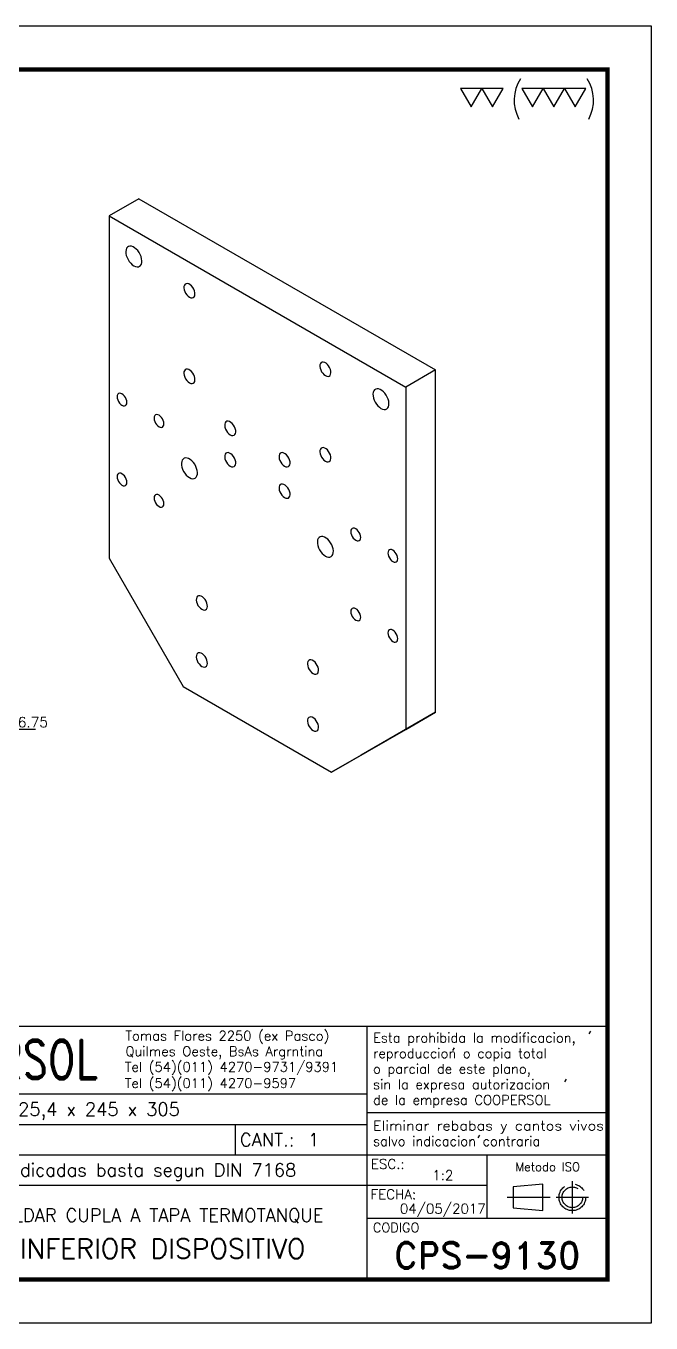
# Model space of a CAD drawing. Extents: x 0 to 840, y 0 to 594.
# Drawn here: x 554 to 840, y 0 to 594 of the extents above; entities that cross this region are included whole.
import ezdxf
from ezdxf import colors
from ezdxf.entities.mleader import LeaderData, LeaderLine
from ezdxf.enums import TextEntityAlignment as Align
from ezdxf.math import Vec2, Vec3

# ---------------------------------------------------------------- set-up
doc = ezdxf.new("R2010")
doc.units = 0
doc.header["$LTSCALE"] = 10
doc.header["$MEASUREMENT"] = 0
doc.linetypes.add('CENTER', pattern=[2, 1.25, -0.25, 0.25, -0.25])
doc.layers.get('0').update_dxf_attribs({"linetype": 'CONTINUOUS'})
for name, color, linetype in [('1', 1, 'CENTER'), ('CO', 3, 'CONTINUOUS'), ('FI', 1, 'CONTINUOUS')]:
    doc.layers.add(name, color=color, linetype=linetype)
doc.styles.add('ROMAND', font='ROMAND')
doc.styles.add('ROMANS', font='ROMANS.SHX')

# ---------------------------------------------------------------- blocks, each defined once
blk = doc.blocks.new('A3G')
blk.add_lwpolyline([(0, 297), (420, 297), (420, 0), (0, 0)], close=True)
at = {"const_width": 1}
blk.add_lwpolyline([(25, 287), (410, 287), (410, 10), (25, 10)], close=True, dxfattribs=at)
blk = doc.blocks.new('COOPERSOLROT-02')
for p, q in [((0, 58), (175, 58)), ((0, 0), (0, 58)), ((5, 0), (5, 58)), ((120, 0), (120, 58)), ((175, 0), (175, 58)), ((5, 42.5), (120, 42.5)), ((120, 38.19), (175, 38.19)), ((5, 35.5), (120, 35.5)), ((89.89, 28.5), (89.89, 35.5)), ((5, 28.5), (175, 28.5)), ((147.5, 14), (147.5, 28.5)), ((147.5, 21.5), (5, 21.5)), ((120, 14), (175, 14)), ((0, 0), (175, 0))]:
    blk.add_line(p, q)
at = {"color": 1, "linetype": 'CENTER'}
blk.add_line((166.98, 22.51), (166.98, 15.06), dxfattribs=at)
for points in [[(152.09, 18.79), (161.93, 18.79)], [(163.26, 18.79), (170.71, 18.79)]]:
    blk.add_lwpolyline(points, dxfattribs=at)
at = {"layer": '1'}
for points in [[(170.85, 56.26), (171.21, 56.85)], [(139.66, 52.43), (140.02, 53.02)], [(165.28, 45.22), (165.64, 45.81)], [(145.46, 32.42), (145.82, 33.01)]]:
    blk.add_lwpolyline(points, dxfattribs=at)
blk.add_lwpolyline([(160.25, 18.79), (160.25, 21.83), (153.47, 21.16), (153.47, 16.41), (160.25, 15.74)], close=True, dxfattribs=at)
for radius in [3.05, 2.37]:
    blk.add_circle((166.98, 18.79), radius, dxfattribs=at)
at = {"style": 'ROMANS', "width": 0.996387}
blk.add_text('*SOLO MODIFICAR EN CAD*', height=2.7, rotation=90, dxfattribs=at).set_placement((3.77, 1.09), (3.77, 56.81), align=Align.FIT)
at = {"style": 'ROMAND', "width": 0.75}
blk.add_text('COOPERSOL', height=9, dxfattribs=at).set_placement((5.26, 45.85))
at = {"style": 'ROMANS'}
for s, p in [('MAT.:', (7.32, 37.47)), ('TRAT.:', (6.5, 30.47)), ('CANT.:', (90.89, 30.47)), ('Tolerancias no indicadas basta segun DIN 7168', (5.7, 23.56))]:
    blk.add_text(s, height=3, dxfattribs=at).set_placement(p)
for tag, height, style, p in [('CONJUNTO', 2.3, 'ROMANS', (62.5, 17.5)), ('SUBCONJUNTO', 3, 'ROMANS', (62.5, 11.5)), ('DENOMINACION', 4.5, 'ROMANS', (62.5, 4.75)), ('COD-PLA', 6, 'ROMAND', (147.5, 5.5))]:
    blk.add_attdef(tag, text='', height=height, dxfattribs=dict(style=style)).set_placement(p, align=Align.MIDDLE)
at = {"layer": '1', "style": 'ROMANS'}
for s, height, p in [('Tomas Flores 2250 (ex Pasco)', 2.2, (64.69, 54.68)), ('Esta prohibida la modificacion,', 2.2, (121.36, 54.23)), ('Quilmes Oeste, BsAs Argrntina', 2.2, (64.69, 51.12)), ('reproduccion o copia total', 2.2, (121.36, 50.67)), ('Tel (54)(011) 4270-9731/9391', 2.2, (64.55, 47.56)), ('o parcial de este plano,', 2.2, (121.36, 47.11)), ('Tel (54)(011) 4270-9597', 2.2, (64.55, 43.83)), ('sin la expresa autorizacion ', 2.2, (121.36, 43.55)), ('de la empresa COOPERSOL', 2.2, (121.36, 39.99)), ('salvo indicacion contraria', 2.2, (121.36, 30.54)), ('ESC.:', 2.25, (120.89, 25.29)), ('FECHA:', 2.25, (120.81, 18.36)), ('CODIGO', 2.16, (121.33, 10.78))]:
    blk.add_text(s, height=height, dxfattribs=at).set_placement(p)
at = {"layer": '1', "style": 'ROMANS', "width": 0.96139}
blk.add_text('Eliminar rebabas y cantos vivos', height=2.2, dxfattribs=at).set_placement((121.34, 34.1), (174.21, 34.1), align=Align.FIT)
at = {"layer": '1', "style": 'ROMANS'}
blk.add_text('Metodo ISO', height=1.948, dxfattribs=at).set_placement((161.34, 25.77), align=Align.MIDDLE)
for tag, p in [('MAT', (22.51, 37.47)), ('TRAT', (22.51, 30.47)), ('CANT', (106.49, 30.47))]:
    blk.add_attdef(tag, p, '', height=3, dxfattribs=at)
for tag, p in [('ESC', (137.33, 22.73)), ('FECHA', (137.33, 15.06))]:
    blk.add_attdef(tag, text='', height=2.25, dxfattribs=at).set_placement(p, align=Align.CENTER)

msp = doc.modelspace()

# ---------------------------------------------------------------- linework, layer by layer
at = {"layer": 'CO'}
for points in [[(757.6291, 556.91536), (762.51741, 565.38215), (752.7408, 565.38215)], [(767.40571, 556.91536), (772.29401, 565.38215), (762.51741, 565.38215)], [(785.72163, 556.91536), (790.60994, 565.38215), (780.83333, 565.38215)], [(795.49824, 556.91536), (800.38655, 565.38215), (790.60994, 565.38215)], [(805.27485, 556.91536), (810.16315, 565.38215), (800.38655, 565.38215)]]:
    msp.add_lwpolyline(points, close=True, dxfattribs=at)
for centre, start, end in [((795.07449, 559.98405), 146.52396769, 209.02319079), ((795.92199, 559.98405), 330.97680921, 33.47603231)]:
    msp.add_arc(centre, 17.76447, start, end, dxfattribs=at)
at = {"layer": 'FI'}
for p, q in [((605.48538, 514.86323), (591.90893, 507.02571)), ((605.48538, 514.86323), (741.24988, 436.48805)), ((591.90893, 507.02571), (591.90893, 350.24988)), ((591.90893, 507.02571), (727.67343, 428.65053)), ((741.24988, 436.48805), (727.67343, 428.65053)), ((741.24988, 279.71222), (741.24988, 436.48805)), ((727.67343, 428.65053), (727.67343, 271.8747)), ((591.90893, 350.24988), (625.85005, 291.46212)), ((625.85005, 291.46212), (693.7323, 252.27453)), ((741.24988, 279.71222), (707.30876, 260.11205)), ((727.67343, 271.8747), (741.24988, 279.71222)), ((693.7323, 252.27453), (727.67343, 271.8747)), ((707.30876, 260.11205), (693.7323, 252.27453))]:
    msp.add_line(p, q, dxfattribs=at)
at = {"layer": 'FI', "flags": 128}
for points in [[(603.22264, 484.16363), (603.9628, 483.82326), (604.67267, 483.67065), (605.32316, 483.71206), (605.88767, 483.94579), (606.34306, 484.36227), (606.67071, 484.94445), (606.85719, 485.6685), (606.89487, 486.50476), (606.78221, 487.41902), (606.52382, 488.37383), (606.13028, 489.33011), (605.6177, 490.2487), (605.00707, 491.092), (604.32338, 491.82548), (603.59463, 492.41913), (602.85065, 492.84862), (602.12189, 493.09638), (601.4382, 493.15226), (600.82757, 493.01398), (600.31499, 492.6872), (599.92145, 492.1853), (599.66306, 491.52882), (599.5504, 490.74464), (599.58808, 489.86486), (599.77456, 488.92551), (600.10221, 487.96504), (600.55761, 487.02277), (601.12211, 486.13728), (601.77261, 485.34482), (602.48247, 484.67784), (603.22264, 484.16363)], [(628.67848, 469.7949), (629.31154, 469.5218), (629.90483, 469.45055), (630.42105, 469.58565), (630.82779, 469.91859), (631.09948, 470.42847), (631.21904, 471.08324), (631.17898, 471.84176), (630.98179, 472.65637), (630.63989, 473.47589), (630.17474, 474.24882), (629.61557, 474.9266), (628.99753, 475.46664), (628.35943, 475.835), (627.74139, 476.00854), (627.18222, 475.97636), (626.71707, 475.74048), (626.37517, 475.31572), (626.17799, 474.72877), (626.13792, 474.01651), (626.25749, 473.22369), (626.52917, 472.40013), (626.93591, 471.59758), (627.45214, 470.86646), (628.04542, 470.25271), (628.67848, 469.7949)], [(690.90388, 433.87295), (691.53694, 433.59984), (692.13022, 433.52859), (692.64645, 433.66369), (693.05319, 433.99664), (693.32487, 434.50651), (693.44444, 435.16128), (693.40437, 435.9198), (693.20719, 436.73442), (692.86528, 437.55393), (692.40013, 438.32687), (691.84097, 439.00464), (691.22292, 439.54468), (690.58483, 439.91304), (689.96679, 440.08659), (689.40762, 440.05441), (688.94247, 439.81853), (688.60056, 439.39377), (688.40338, 438.80681), (688.36332, 438.09455), (688.48288, 437.30173), (688.75457, 436.47817), (689.16131, 435.67562), (689.67753, 434.9445), (690.27082, 434.33076), (690.90388, 433.87295)], [(628.67848, 430.60094), (629.31154, 430.32784), (629.90483, 430.25659), (630.42105, 430.39169), (630.82779, 430.72463), (631.09948, 431.23451), (631.21904, 431.88928), (631.17898, 432.6478), (630.98179, 433.46241), (630.63989, 434.28193), (630.17474, 435.05486), (629.61557, 435.73264), (628.99753, 436.27268), (628.35943, 436.64104), (627.74139, 436.81458), (627.18222, 436.7824), (626.71707, 436.54652), (626.37517, 436.12176), (626.17799, 435.53481), (626.13792, 434.82255), (626.25749, 434.02973), (626.52917, 433.20617), (626.93591, 432.40362), (627.45214, 431.6725), (628.04542, 431.05875), (628.67848, 430.60094)], [(716.35972, 418.85098), (717.09989, 418.51061), (717.80975, 418.35801), (718.46025, 418.39942), (719.02475, 418.63314), (719.48015, 419.04962), (719.80779, 419.6318), (719.99428, 420.35585), (720.03196, 421.19212), (719.9193, 422.10637), (719.66091, 423.06118), (719.26737, 424.01746), (718.75479, 424.93605), (718.14416, 425.77935), (717.46047, 426.51284), (716.73171, 427.10648), (715.98773, 427.53597), (715.25898, 427.78373), (714.57529, 427.83961), (713.96465, 427.70133), (713.45207, 427.37455), (713.05853, 426.87265), (712.80015, 426.21617), (712.68749, 425.43199), (712.72517, 424.55221), (712.91165, 423.61286), (713.23929, 422.65239), (713.69469, 421.71012), (714.25919, 420.82463), (714.90969, 420.03217), (715.61956, 419.36519), (716.35972, 418.85098)], [(597.79206, 420.27697), (598.3777, 420.02792), (598.92343, 419.97391), (599.39206, 420.11862), (599.75165, 420.45219), (599.9777, 420.95188), (600.0548, 421.58365), (599.9777, 422.30443), (599.75165, 423.06512), (599.39206, 423.81386), (598.92343, 424.49964), (598.3777, 425.07571), (597.79206, 425.50283), (597.20642, 425.75188), (596.66069, 425.80589), (596.19206, 425.66118), (595.83246, 425.32761), (595.60642, 424.82792), (595.52932, 424.19615), (595.60642, 423.47537), (595.83246, 422.71468), (596.19206, 421.96594), (596.66069, 421.28016), (597.20642, 420.70409), (597.79206, 420.27697)], [(614.76262, 410.48007), (615.34826, 410.23102), (615.89399, 410.17701), (616.36262, 410.32172), (616.72221, 410.65529), (616.94826, 411.15498), (617.02536, 411.78675), (616.94826, 412.50754), (616.72221, 413.26822), (616.36262, 414.01696), (615.89399, 414.70274), (615.34826, 415.27882), (614.76262, 415.70593), (614.17698, 415.95498), (613.63125, 416.00899), (613.16262, 415.86428), (612.80303, 415.53072), (612.57698, 415.03102), (612.49988, 414.39926), (612.57698, 413.67847), (612.80303, 412.91779), (613.16262, 412.16904), (613.63125, 411.48326), (614.17698, 410.90719), (614.76262, 410.48007)], [(647.3461, 406.7597), (647.97916, 406.4866), (648.57244, 406.41535), (649.08867, 406.55045), (649.49541, 406.88339), (649.76709, 407.39327), (649.88666, 408.04804), (649.8466, 408.80656), (649.64941, 409.62117), (649.30751, 410.44069), (648.84236, 411.21362), (648.28319, 411.8914), (647.66515, 412.43144), (647.02705, 412.7998), (646.40901, 412.97334), (645.84984, 412.94116), (645.38469, 412.70528), (645.04279, 412.28052), (644.8456, 411.69357), (644.80554, 410.98131), (644.92511, 410.18849), (645.19679, 409.36493), (645.60353, 408.56238), (646.11976, 407.83126), (646.71304, 407.21751), (647.3461, 406.7597)], [(647.3461, 392.38859), (647.97916, 392.11548), (648.57244, 392.04423), (649.08867, 392.17933), (649.49541, 392.51227), (649.76709, 393.02215), (649.88666, 393.67692), (649.8466, 394.43544), (649.64941, 395.25006), (649.30751, 396.06957), (648.84236, 396.8425), (648.28319, 397.52028), (647.66515, 398.06032), (647.02705, 398.42868), (646.40901, 398.60223), (645.84984, 398.57005), (645.38469, 398.33417), (645.04279, 397.9094), (644.8456, 397.32245), (644.80554, 396.61019), (644.92511, 395.81737), (645.19679, 394.99381), (645.60353, 394.19126), (646.11976, 393.46014), (646.71304, 392.84639), (647.3461, 392.38859)], [(672.23626, 392.39092), (672.86932, 392.11781), (673.4626, 392.04657), (673.97883, 392.18166), (674.38557, 392.51461), (674.65725, 393.02449), (674.77682, 393.67926), (674.73675, 394.43778), (674.53957, 395.25239), (674.19767, 396.07191), (673.73252, 396.84484), (673.17335, 397.52262), (672.5553, 398.06265), (671.91721, 398.43102), (671.29917, 398.60456), (670.74, 398.57238), (670.27485, 398.3365), (669.93295, 397.91174), (669.73576, 397.32479), (669.6957, 396.61253), (669.81526, 395.81971), (670.08695, 394.99615), (670.49369, 394.1936), (671.00991, 393.46248), (671.6032, 392.84873), (672.23626, 392.39092)], [(690.90388, 394.67899), (691.53694, 394.40588), (692.13022, 394.33464), (692.64645, 394.46973), (693.05319, 394.80268), (693.32487, 395.31255), (693.44444, 395.96732), (693.40437, 396.72584), (693.20719, 397.54046), (692.86528, 398.35998), (692.40013, 399.13291), (691.84097, 399.81068), (691.22292, 400.35072), (690.58483, 400.71908), (689.96679, 400.89263), (689.40762, 400.86045), (688.94247, 400.62457), (688.60056, 400.19981), (688.40338, 399.61285), (688.36332, 398.90059), (688.48288, 398.10777), (688.75457, 397.28421), (689.16131, 396.48166), (689.67753, 395.75054), (690.27082, 395.1368), (690.90388, 394.67899)], [(628.67848, 387.16097), (629.41865, 386.8206), (630.12851, 386.66799), (630.77901, 386.7094), (631.34351, 386.94313), (631.79891, 387.35961), (632.12655, 387.94179), (632.31303, 388.66584), (632.35072, 389.5021), (632.23806, 390.41636), (631.97967, 391.37117), (631.58613, 392.32745), (631.07355, 393.24604), (630.46291, 394.08934), (629.77923, 394.82283), (629.05047, 395.41647), (628.30649, 395.84596), (627.57774, 396.09372), (626.89405, 396.1496), (626.28341, 396.01132), (625.77083, 395.68454), (625.37729, 395.18264), (625.1189, 394.52616), (625.00625, 393.74198), (625.04393, 392.8622), (625.23041, 391.92285), (625.55805, 390.96238), (626.01345, 390.02011), (626.57795, 389.13462), (627.22845, 388.34216), (627.93832, 387.67518), (628.67848, 387.16097)], [(597.79206, 383.69594), (598.3777, 383.44689), (598.92343, 383.39288), (599.39206, 383.53759), (599.75165, 383.87116), (599.9777, 384.37085), (600.0548, 385.00262), (599.9777, 385.7234), (599.75165, 386.48409), (599.39206, 387.23283), (598.92343, 387.91861), (598.3777, 388.49469), (597.79206, 388.9218), (597.20642, 389.17085), (596.66069, 389.22486), (596.19206, 389.08015), (595.83246, 388.74659), (595.60642, 388.24689), (595.52932, 387.61512), (595.60642, 386.89434), (595.83246, 386.13365), (596.19206, 385.38491), (596.66069, 384.69913), (597.20642, 384.12306), (597.79206, 383.69594)], [(672.23626, 378.0198), (672.86932, 377.7467), (673.4626, 377.67545), (673.97883, 377.81055), (674.38557, 378.14349), (674.65725, 378.65337), (674.77682, 379.30814), (674.73675, 380.06666), (674.53957, 380.88127), (674.19767, 381.70079), (673.73252, 382.47372), (673.17335, 383.1515), (672.5553, 383.69154), (671.91721, 384.0599), (671.29917, 384.23344), (670.74, 384.20126), (670.27485, 383.96538), (669.93295, 383.54062), (669.73576, 382.95367), (669.6957, 382.24141), (669.81526, 381.44859), (670.08695, 380.62503), (670.49369, 379.82248), (671.00991, 379.09136), (671.6032, 378.47761), (672.23626, 378.0198)], [(614.76262, 373.89904), (615.34826, 373.64999), (615.89399, 373.59598), (616.36262, 373.74069), (616.72221, 374.07426), (616.94826, 374.57395), (617.02536, 375.20572), (616.94826, 375.92651), (616.72221, 376.68719), (616.36262, 377.43593), (615.89399, 378.12171), (615.34826, 378.69779), (614.76262, 379.1249), (614.17698, 379.37395), (613.63125, 379.42797), (613.16262, 379.28326), (612.80303, 378.94969), (612.57698, 378.44999), (612.49988, 377.81823), (612.57698, 377.09744), (612.80303, 376.33676), (613.16262, 375.58801), (613.63125, 374.90224), (614.17698, 374.32616), (614.76262, 373.89904)], [(704.81974, 358.4912), (705.40538, 358.24215), (705.95111, 358.18814), (706.41974, 358.33285), (706.77933, 358.66642), (707.00538, 359.16611), (707.08248, 359.79788), (707.00538, 360.51867), (706.77933, 361.27935), (706.41974, 362.02809), (705.95111, 362.71387), (705.40538, 363.28995), (704.81974, 363.71706), (704.2341, 363.96611), (703.68837, 364.02012), (703.21974, 363.87542), (702.86015, 363.54185), (702.6341, 363.04215), (702.557, 362.41039), (702.6341, 361.6896), (702.86015, 360.92892), (703.21974, 360.18017), (703.68837, 359.4944), (704.2341, 358.91832), (704.81974, 358.4912)], [(690.90388, 351.23902), (691.64404, 350.89864), (692.35391, 350.74604), (693.00441, 350.78745), (693.56891, 351.02118), (694.0243, 351.43766), (694.35195, 352.01984), (694.53843, 352.74388), (694.57611, 353.58015), (694.46345, 354.4944), (694.20506, 355.44921), (693.81152, 356.40549), (693.29895, 357.32408), (692.68831, 358.16738), (692.00462, 358.90087), (691.27587, 359.49451), (690.53189, 359.924), (689.80313, 360.17176), (689.11944, 360.22765), (688.50881, 360.08937), (687.99623, 359.76259), (687.60269, 359.26068), (687.3443, 358.6042), (687.23164, 357.82002), (687.26932, 356.94025), (687.45581, 356.0009), (687.78345, 355.04042), (688.23885, 354.09816), (688.80335, 353.21266), (689.45385, 352.42021), (690.16371, 351.75322), (690.90388, 351.23902)], [(721.7903, 348.69431), (722.37594, 348.44526), (722.92167, 348.39125), (723.3903, 348.53596), (723.74989, 348.86952), (723.97594, 349.36922), (724.05304, 350.00098), (723.97594, 350.72177), (723.74989, 351.48245), (723.3903, 352.2312), (722.92167, 352.91697), (722.37594, 353.49305), (721.7903, 353.92017), (721.20466, 354.16922), (720.65893, 354.22323), (720.1903, 354.07852), (719.83071, 353.74495), (719.60466, 353.24526), (719.52756, 352.61349), (719.60466, 351.8927), (719.83071, 351.13202), (720.1903, 350.38328), (720.65893, 349.6975), (721.20466, 349.12142), (721.7903, 348.69431)], [(634.33534, 326.86813), (634.9684, 326.59502), (635.56168, 326.52378), (636.07791, 326.65887), (636.48464, 326.99182), (636.75633, 327.5017), (636.8759, 328.15647), (636.83583, 328.91499), (636.63865, 329.7296), (636.29674, 330.54912), (635.83159, 331.32205), (635.27243, 331.99983), (634.65438, 332.53986), (634.01629, 332.90823), (633.39824, 333.08177), (632.83908, 333.04959), (632.37393, 332.81371), (632.03202, 332.38895), (631.83484, 331.802), (631.79477, 331.08974), (631.91434, 330.29692), (632.18603, 329.47336), (632.59276, 328.6708), (633.10899, 327.93969), (633.70227, 327.32594), (634.33534, 326.86813)], [(704.81974, 321.91018), (705.40538, 321.66113), (705.95111, 321.60712), (706.41974, 321.75182), (706.77933, 322.08539), (707.00538, 322.58509), (707.08248, 323.21685), (707.00538, 323.93764), (706.77933, 324.69832), (706.41974, 325.44707), (705.95111, 326.13284), (705.40538, 326.70892), (704.81974, 327.13604), (704.2341, 327.38509), (703.68837, 327.4391), (703.21974, 327.29439), (702.86015, 326.96082), (702.6341, 326.46113), (702.557, 325.82936), (702.6341, 325.10857), (702.86015, 324.34789), (703.21974, 323.59915), (703.68837, 322.91337), (704.2341, 322.33729), (704.81974, 321.91018)], [(721.7903, 312.11328), (722.37594, 311.86423), (722.92167, 311.81022), (723.3903, 311.95493), (723.74989, 312.28849), (723.97594, 312.78819), (724.05304, 313.41996), (723.97594, 314.14074), (723.74989, 314.90143), (723.3903, 315.65017), (722.92167, 316.33595), (722.37594, 316.91202), (721.7903, 317.33914), (721.20466, 317.58819), (720.65893, 317.6422), (720.1903, 317.49749), (719.83071, 317.16392), (719.60466, 316.66423), (719.52756, 316.03246), (719.60466, 315.31168), (719.83071, 314.55099), (720.1903, 313.80225), (720.65893, 313.11647), (721.20466, 312.54039), (721.7903, 312.11328)], [(634.33534, 300.73882), (634.9684, 300.46572), (635.56168, 300.39447), (636.07791, 300.52957), (636.48464, 300.86251), (636.75633, 301.37239), (636.8759, 302.02716), (636.83583, 302.78568), (636.63865, 303.60029), (636.29674, 304.41981), (635.83159, 305.19274), (635.27243, 305.87052), (634.65438, 306.41056), (634.01629, 306.77892), (633.39824, 306.95246), (632.83908, 306.92028), (632.37393, 306.6844), (632.03202, 306.25964), (631.83484, 305.67269), (631.79477, 304.96043), (631.91434, 304.16761), (632.18603, 303.34405), (632.59276, 302.5415), (633.10899, 301.81038), (633.70227, 301.19663), (634.33534, 300.73882)], [(685.24702, 297.47744), (685.88008, 297.20433), (686.47337, 297.13309), (686.9896, 297.26818), (687.39633, 297.60113), (687.66802, 298.111), (687.78758, 298.76577), (687.74752, 299.5243), (687.55034, 300.33891), (687.20843, 301.15843), (686.74328, 301.93136), (686.18412, 302.60913), (685.56607, 303.14917), (684.92798, 303.51753), (684.30993, 303.69108), (683.75077, 303.6589), (683.28562, 303.42302), (682.94371, 302.99826), (682.74653, 302.41131), (682.70646, 301.69904), (682.82603, 300.90622), (683.09772, 300.08267), (683.50445, 299.28011), (684.02068, 298.54899), (684.61396, 297.93525), (685.24702, 297.47744)], [(685.24702, 271.34813), (685.88008, 271.07502), (686.47337, 271.00378), (686.9896, 271.13888), (687.39633, 271.47182), (687.66802, 271.9817), (687.78758, 272.63647), (687.74752, 273.39499), (687.55034, 274.2096), (687.20843, 275.02912), (686.74328, 275.80205), (686.18412, 276.47983), (685.56607, 277.01986), (684.92798, 277.38823), (684.30993, 277.56177), (683.75077, 277.52959), (683.28562, 277.29371), (682.94371, 276.86895), (682.74653, 276.282), (682.70646, 275.56974), (682.82603, 274.77692), (683.09772, 273.95336), (683.50445, 273.15081), (684.02068, 272.41969), (684.61396, 271.80594), (685.24702, 271.34813)]]:
    msp.add_lwpolyline(points, dxfattribs=at)

# ---------------------------------------------------------------- block references
at = {"xscale": 2, "yscale": 2, "zscale": 2}
msp.add_blockref('A3G', (0, 0), dxfattribs=at)
ref = msp.add_blockref('COOPERSOLROT-02', (470, 20), dxfattribs=dict(xscale=2, yscale=2, zscale=2))
ref.add_attrib('COD-PLA', 'CPS-9130', dxfattribs={"height": 12, "style": 'ROMAND'}).set_placement((765, 31), align=Align.MIDDLE)
ref.add_attrib('FECHA', '04/05/2017', dxfattribs={"layer": '1', "height": 4.5, "style": 'ROMANS'}).set_placement((744.66936, 50.122), align=Align.CENTER)
ref.add_attrib('MAT', 'CU-EL  25,4 x 245 x 305', (515.01059, 94.9363), dxfattribs={"layer": '1', "height": 6, "style": 'ROMANS'})
ref.add_attrib('ESC', '1:2', dxfattribs={"layer": '1', "height": 4.5, "style": 'ROMANS'}).set_placement((744.66936, 65.45709), align=Align.CENTER)
ref.add_attrib('CANT', '1', (682.98118, 80.9363), dxfattribs={"layer": '1', "height": 6, "style": 'ROMANS'})
ref.add_attrib('DENOMINACION', 'PLACA INFERIOR DISPOSITIVO', dxfattribs={"height": 9, "style": 'ROMANS'}).set_placement((595, 34.07563), align=Align.MIDDLE)
ref.add_attrib('SUBCONJUNTO', 'DISP P/ SOLDAR CUPLA A TAPA TERMOTANQUE', dxfattribs={"height": 6, "style": 'ROMANS'}).set_placement((595, 48.95569), align=Align.MIDDLE)

# ---------------------------------------------------------------- leaders
at = {"layer": 'CO'}
ml = msp.add_multileader_mtext('Standard', dxfattribs=at)
ml.set_content('8 AGUJ. PAS. %%C6.75\\PRM 8 x 1.75', color=7, style='ROMANS')
ml.set_leader_properties(color=256, linetype='ByLayer', lineweight=-1)
ml.build(insert=Vec2(0, 0))
ml.multileader.update_dxf_attribs({"text_left_attachment_type": 6, "text_right_attachment_type": 5, "dogleg_length": 4, "arrow_head_size": 4.6, "scale": 2})
ctx = ml.context
ctx.base_point, ctx.scale, ctx.char_height, ctx.arrow_head_size, ctx.plane_origin = Vec3(499.98669, 271.96259), 2, 4.6, 4.6, Vec3(427.17166, 312.87813)
ctx.left_attachment, ctx.right_attachment = 6, 5
notes = []
notes.append((ctx, [(0, (1, 1, 0), (491.98669, 271.96259), (1, 0), 8, [(0, [(427.17166, 312.87813)], 0, [])])]))
ctx.mtext.insert, ctx.mtext.flow_direction = Vec3(501.98669, 277.48259), 5
for ctx, leaders in notes:
    for number, flags, end, landing, length, lines in leaders:
        leader = LeaderData()
        leader.index, (leader.has_last_leader_line, leader.has_dogleg_vector, leader.attachment_direction) = number, flags
        leader.last_leader_point, leader.dogleg_vector, leader.dogleg_length = Vec3(end), Vec3(landing), length
        for number, points, colour, breaks in lines:
            line = LeaderLine()
            line.index, line.vertices, line.color, line.breaks = number, Vec3.list(points), colors.encode_raw_color(colour), breaks
            leader.lines.append(line)
        ctx.leaders.append(leader)

doc.saveas('drawing.dxf')
